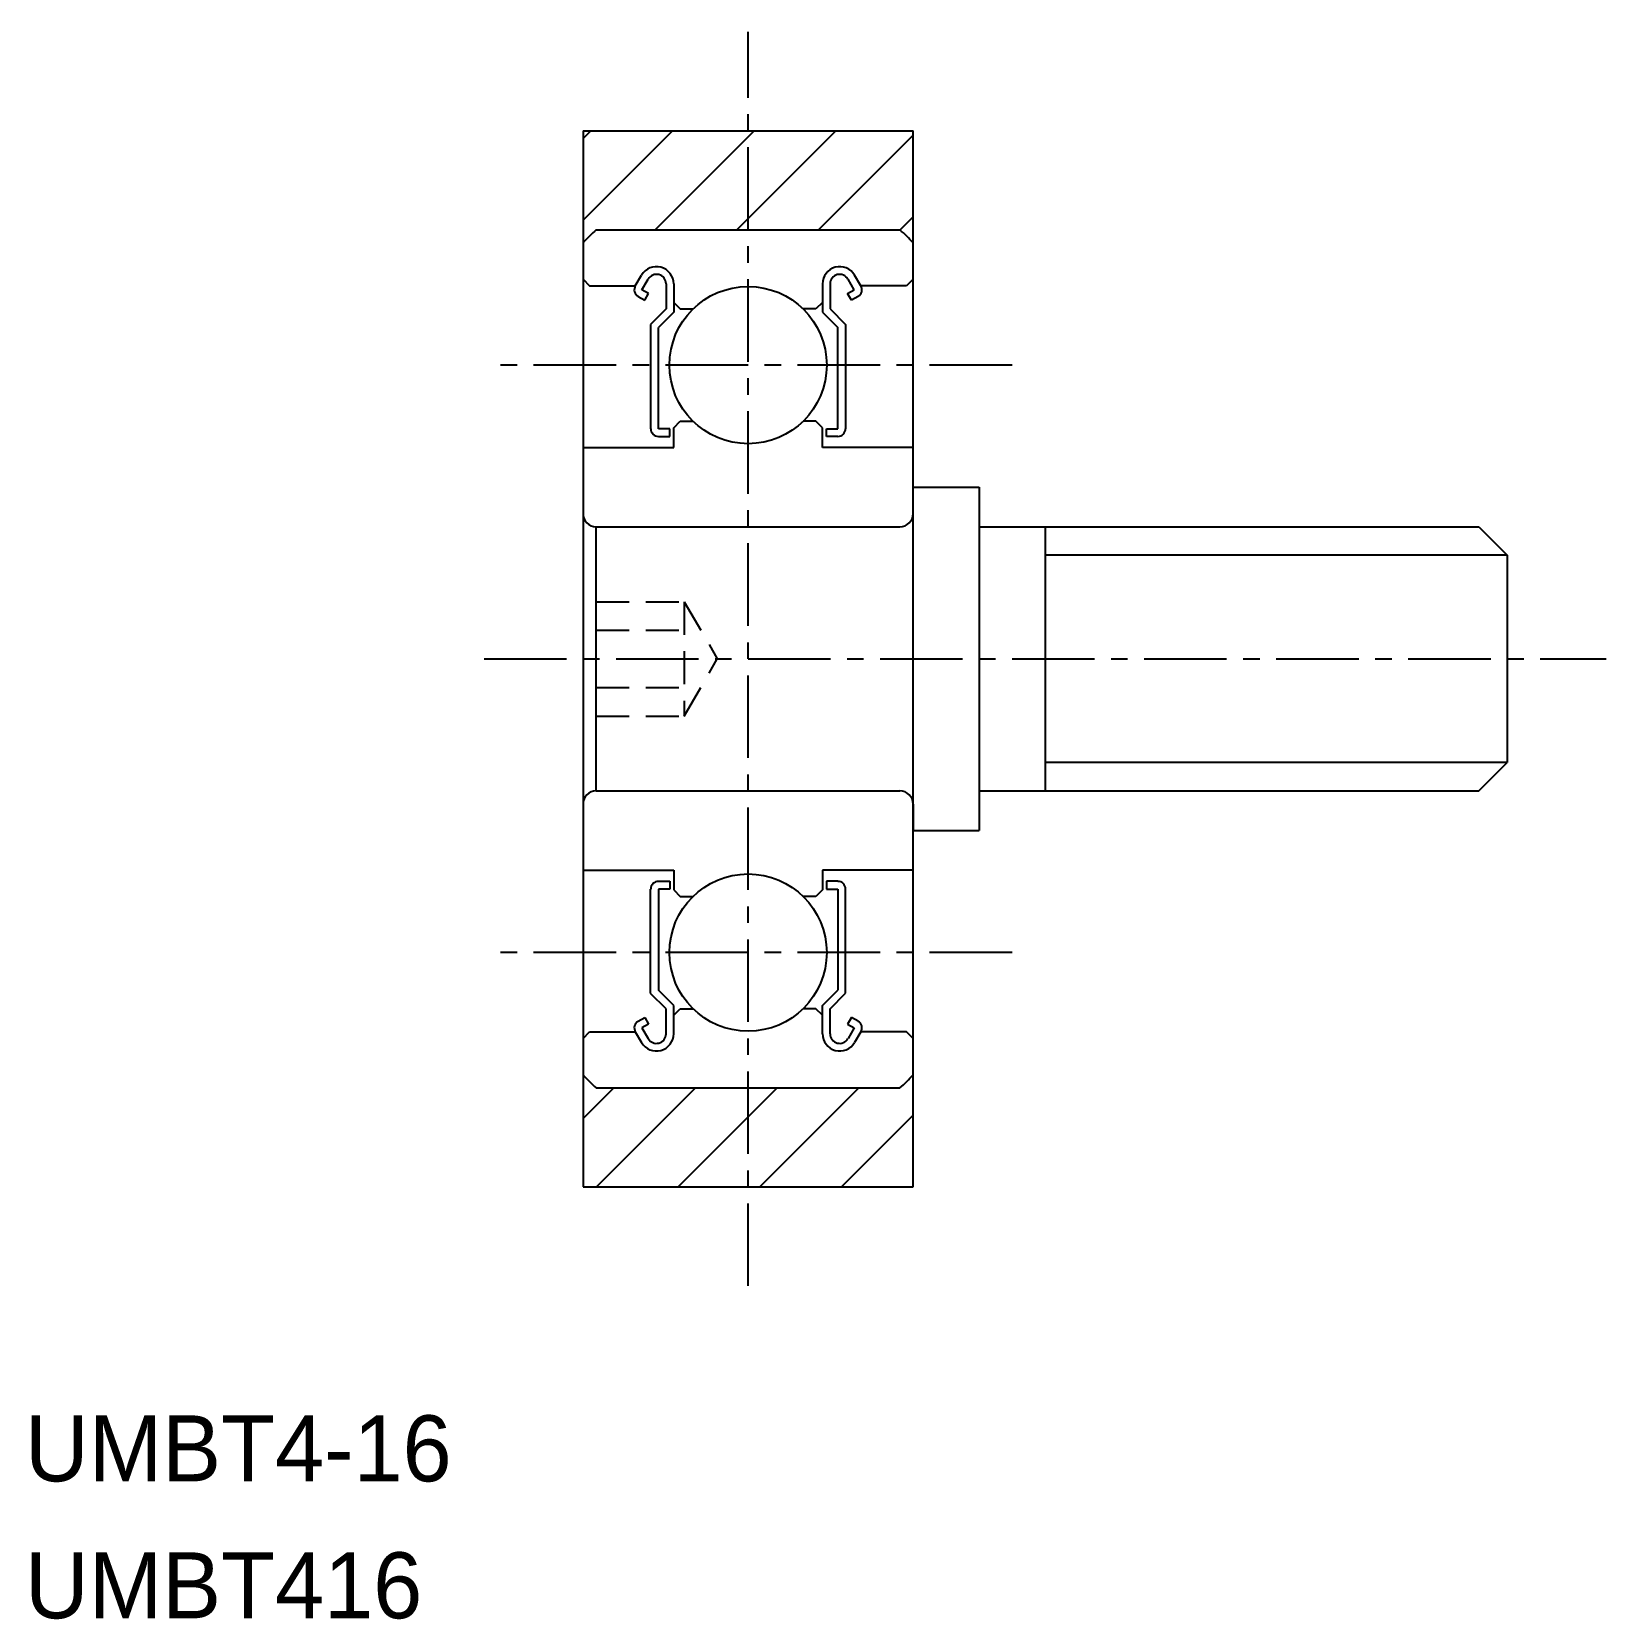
# Model space of a CAD drawing. Extents: x 31.8 to 55.7, y -15.6 to 8.4.
import ezdxf

# ---------------------------------------------------------------- set-up
doc = ezdxf.new("R2010")
doc.units = 0
doc.linetypes.add('CENTER', pattern=[2, 1.25, -0.25, 0.25, -0.25])
doc.linetypes.add('DASHED', pattern=[0.75, 0.5, -0.25])
doc.layers.get('0').update_dxf_attribs({"linetype": 'CONTINUOUS'})
doc.layers.add('CENTER', color=1, linetype='CENTER')

# ---------------------------------------------------------------- blocks, each defined once
blk = doc.blocks.new('*X2')
at = {"color": 0, "linetype": 'CONTINUOUS'}
for p, q in [((40.2, 5.552), (41.553, 6.905)), ((40.2, 6.79), (40.316, 6.905)), ((41.29, 5.405), (42.7, 6.815)), ((42.7, 5.577), (44.028, 6.905)), ((42.7, 6.815), (42.79, 6.905)), ((43.765, 5.405), (45.2, 6.84)), ((42.528, 5.405), (42.7, 5.577)), ((45.002, 5.404), (45.2, 5.602)), ((40.2, -8.06), (40.665, -7.595)), ((40.402, -9.095), (41.902, -7.595)), ((42.7, -8.035), (43.14, -7.595)), ((42.877, -9.095), (44.377, -7.595)), ((41.64, -9.095), (42.7, -8.035)), ((44.115, -9.095), (45.2, -8.009))]:
    blk.add_line(p, q, dxfattribs=at)

msp = doc.modelspace()

# ---------------------------------------------------------------- linework, layer by layer
at = {"color": 7, "linetype": 'CONTINUOUS'}
for p, q in [((40.2, 6.905), (45.2, 6.905)), ((40.2, 6.905), (40.2, -9.095)), ((45.2, -9.095), (45.2, 6.905)), ((40.4, 5.405), (45, 5.405)), ((40.2, 4.655), (40.3, 4.555)), ((40.991, 4.555), (41.086, 4.715)), ((41.092, 4.497), (41.187, 4.657)), ((41.457, 4.585), (41.457, 4.205)), ((41.573, 4.585), (41.573, 4.157)), ((43.827, 4.585), (43.827, 4.157)), ((43.944, 4.585), (43.944, 4.205)), ((44.309, 4.497), (44.214, 4.657)), ((44.409, 4.555), (44.314, 4.715)), ((45.2, 4.655), (45.1, 4.555)), ((40.3, 4.555), (40.991, 4.555)), ((41.034, 4.396), (41.135, 4.338)), ((41.193, 4.438), (41.092, 4.497)), ((41.135, 4.338), (41.193, 4.438)), ((44.208, 4.438), (44.309, 4.497)), ((44.266, 4.338), (44.208, 4.438)), ((44.367, 4.396), (44.266, 4.338)), ((45.1, 4.555), (44.409, 4.555)), ((41.457, 4.205), (41.224, 3.972)), ((41.573, 4.157), (41.341, 3.924)), ((41.573, 4.305), (41.673, 4.205)), ((41.673, 4.205), (41.867, 4.205)), ((43.727, 4.205), (43.534, 4.205)), ((43.827, 4.305), (43.727, 4.205)), ((43.827, 4.157), (44.06, 3.924)), ((43.944, 4.205), (44.177, 3.972)), ((41.224, 3.972), (41.224, 2.391)), ((41.341, 2.391), (41.341, 3.924)), ((44.06, 2.391), (44.06, 3.924)), ((44.177, 3.972), (44.177, 2.391)), ((41.573, 2.405), (41.673, 2.505)), ((41.673, 2.505), (41.867, 2.505)), ((43.727, 2.505), (43.534, 2.505)), ((43.827, 2.405), (43.727, 2.505)), ((41.515, 2.391), (41.341, 2.391)), ((41.341, 2.275), (41.515, 2.275)), ((41.515, 2.275), (41.515, 2.391)), ((41.573, 2.105), (41.573, 2.405)), ((43.827, 2.105), (43.827, 2.405)), ((43.886, 2.275), (43.886, 2.391)), ((43.886, 2.391), (44.06, 2.391)), ((44.06, 2.275), (43.886, 2.275)), ((40.2, 2.105), (41.573, 2.105)), ((45.2, 2.105), (43.827, 2.105)), ((45.2, 1.105), (45.2, 1.505)), ((45.2, 1.505), (46.2, 1.505)), ((46.2, 1.505), (46.2, -3.695)), ((40.4, 0.905), (45, 0.905)), ((40.4, -3.095), (40.4, 0.905)), ((46.2, 0.905), (53.771, 0.905)), ((47.2, 0.905), (47.2, -3.095)), ((53.771, 0.905), (54.2, 0.475)), ((54.2, 0.475), (54.2, -2.666)), ((53.771, -3.095), (54.2, -2.666)), ((40.4, -3.095), (45, -3.095)), ((46.2, -3.095), (53.771, -3.095)), ((45.2, -3.295), (45.2, -3.695)), ((45.2, -3.695), (46.2, -3.695)), ((40.2, -4.295), (41.573, -4.295)), ((41.573, -4.295), (41.573, -4.595)), ((43.827, -4.295), (43.827, -4.595)), ((45.2, -4.295), (43.827, -4.295)), ((41.341, -4.465), (41.515, -4.465)), ((41.515, -4.465), (41.515, -4.582)), ((43.886, -4.465), (43.886, -4.582)), ((44.06, -4.465), (43.886, -4.465)), ((41.224, -6.162), (41.224, -4.582)), ((41.515, -4.582), (41.341, -4.582)), ((41.341, -4.582), (41.341, -6.114)), ((41.573, -4.595), (41.673, -4.695)), ((41.673, -4.695), (41.867, -4.695)), ((43.727, -4.695), (43.534, -4.695)), ((43.827, -4.595), (43.727, -4.695)), ((43.886, -4.582), (44.06, -4.582)), ((44.06, -4.582), (44.06, -6.114)), ((44.177, -6.162), (44.177, -4.582)), ((41.457, -6.395), (41.224, -6.163)), ((41.573, -6.347), (41.341, -6.114)), ((43.827, -6.347), (44.06, -6.114)), ((43.944, -6.395), (44.177, -6.162)), ((41.457, -6.775), (41.457, -6.395)), ((41.573, -6.775), (41.573, -6.347)), ((41.573, -6.495), (41.673, -6.395)), ((41.673, -6.395), (41.867, -6.395)), ((43.727, -6.395), (43.534, -6.395)), ((43.827, -6.495), (43.727, -6.395)), ((43.827, -6.775), (43.827, -6.347)), ((43.944, -6.775), (43.944, -6.395)), ((41.034, -6.586), (41.135, -6.528)), ((41.193, -6.629), (41.092, -6.687)), ((41.092, -6.687), (41.187, -6.848)), ((41.135, -6.528), (41.193, -6.629)), ((44.266, -6.528), (44.208, -6.629)), ((44.208, -6.629), (44.309, -6.687)), ((44.309, -6.687), (44.214, -6.848)), ((44.367, -6.586), (44.266, -6.528)), ((40.2, -6.845), (40.3, -6.745)), ((40.3, -6.745), (40.991, -6.745)), ((40.991, -6.745), (41.086, -6.906)), ((44.409, -6.745), (44.314, -6.906)), ((45.1, -6.745), (44.409, -6.745)), ((45.2, -6.845), (45.1, -6.745)), ((40.4, -7.595), (45, -7.595)), ((40.2, -9.095), (45.2, -9.095)), ((41.7, -9.095), (41.7, -9.095)), ((42.7, -9.095), (42.7, -9.095))]:
    msp.add_line(p, q, dxfattribs=at)
at = {"color": 3, "linetype": 'CONTINUOUS'}
for p, q in [((54.2, 0.475), (47.2, 0.475)), ((54.2, -2.666), (47.2, -2.666))]:
    msp.add_line(p, q, dxfattribs=at)
at = {"color": 3, "linetype": 'DASHED'}
for p, q in [((40.4, -0.229), (41.734, -0.229)), ((41.734, -0.229), (42.234, -1.095)), ((41.734, -0.229), (41.734, -1.961)), ((40.4, -0.662), (41.734, -0.662)), ((41.734, -1.961), (42.234, -1.095)), ((40.4, -1.528), (41.734, -1.528)), ((40.4, -1.961), (41.734, -1.961))]:
    msp.add_line(p, q, dxfattribs=at)
at = {"color": 7, "linetype": 'CONTINUOUS'}
for centre in [(42.7, 3.355), (42.7, -5.545)]:
    msp.add_circle(centre, 1.191, dxfattribs=at)
for centre, radius, start, end in [((42.065, 3.54), 2.5, 131.757, 138.2429), ((43.335, 3.54), 2.5, 41.7571, 48.243), ((41.312, 4.585), 0.261, 0, 150), ((44.088, 4.585), 0.261, 30.0001, 180), ((41.312, 4.585), 0.145, 0, 150), ((44.088, 4.585), 0.145, 30.0002, 180), ((41.092, 4.497), 0.116, 150.0002, 240.0001), ((44.309, 4.497), 0.116, 299.9998, 29.9998), ((41.341, 2.391), 0.116, 180, 270.0005), ((44.06, 2.391), 0.116, 269.9998, 0), ((40.4, 1.105), 0.2, 180, 270), ((40.4, -3.295), 0.2, 90, 180), ((45, -3.295), 0.2, 0, 90), ((45, -3.295), 0.2, 0, 90), ((41.341, -4.582), 0.116, 90, 180), ((44.06, -4.582), 0.116, 0, 90.0005), ((41.092, -6.687), 0.116, 119.9996, 209.9993), ((44.309, -6.687), 0.116, 330.0005, 60.0008), ((41.312, -6.775), 0.261, 209.9999, 0), ((41.312, -6.775), 0.145, 210.0002, 0), ((44.088, -6.775), 0.261, 180, 330), ((44.088, -6.775), 0.145, 180, 330), ((42.065, -5.73), 2.5, 221.757, 228.243), ((43.335, -5.73), 2.5, 311.757, 318.243)]:
    msp.add_arc(centre, radius, start, end, dxfattribs=at)
msp.add_arc((45, 1.105), 0.2, 270, 0)
msp.add_arc((45, 1.105), 0.2, 270, 0)
at = {"layer": 'CENTER', "color": 1, "linetype": 'CENTER'}
for p, q in [((42.7, -10.595), (42.7, 8.405)), ((46.7, 3.355), (38.7, 3.355)), ((38.7, -1.095), (55.7, -1.095)), ((46.7, -5.545), (38.7, -5.545))]:
    msp.add_line(p, q, dxfattribs=at)

# ---------------------------------------------------------------- block references
at = {"color": 7, "linetype": 'CONTINUOUS'}
msp.add_blockref('*X2', (0, 0), dxfattribs=at)

# ---------------------------------------------------------------- texts
for s, p in [('UMBT4-16', (31.745, -13.555)), ('UMBT416', (31.745, -15.63))]:
    msp.add_text(s, height=1, dxfattribs=at).set_placement(p)

doc.saveas('drawing.dxf')
